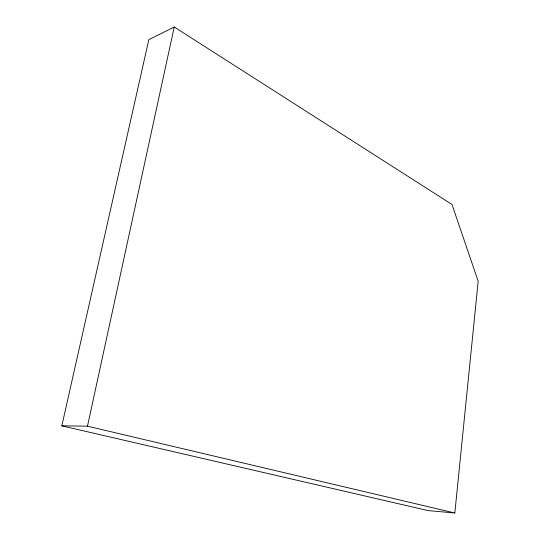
<?xml version="1.0" encoding="UTF-8"?>
<svg xmlns="http://www.w3.org/2000/svg" width="540" height="540" viewBox="0 0 540 540"><rect width="100%" height="100%" fill="white"/><g stroke="black" fill="none" stroke-linecap="round" stroke-linejoin="round"><path stroke-width="0.81" d="M454.835 513L478.177 281.259L451.994 204.485L174.238 27L148.838 39.656L61.823 425.837L428.065 510.584L454.835 513L87.487 426.175L61.823 425.837M87.487 426.175L174.238 27"/></g></svg>
